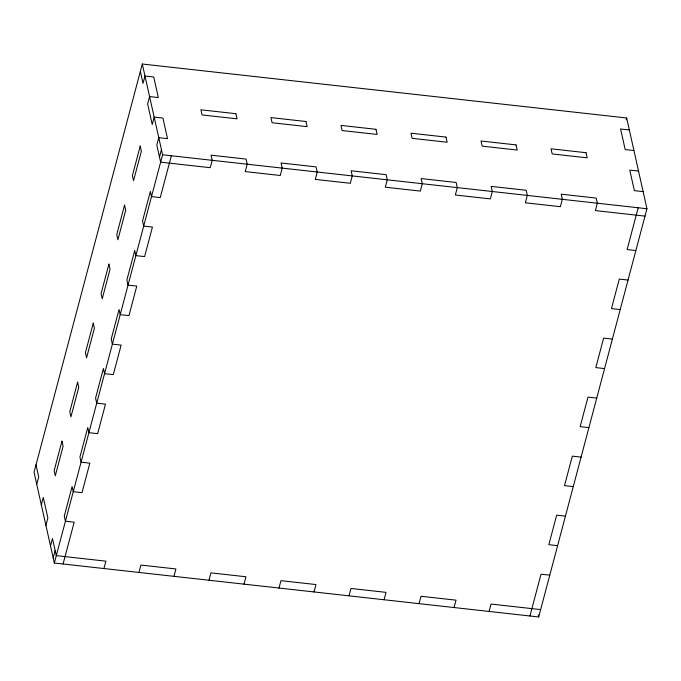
<?xml version="1.0" encoding="UTF-8"?>
<svg xmlns="http://www.w3.org/2000/svg" width="681" height="681" viewBox="0 0 681 681"><rect width="100%" height="100%" fill="white"/><g stroke="black" fill="none" stroke-linecap="round" stroke-linejoin="round"><path stroke-width="1.02" d="M142.303 64.031L34.05 472.256L54.335 563.017L538.697 616.969L646.95 208.744L626.665 117.983L142.303 64.031L162.597 154.791L54.335 563.017M36.731 484.242L38.689 476.87L36.008 464.876M41.32 504.791L43.278 497.419L47.874 517.96L45.916 525.34M50.505 545.89L52.463 538.509L56.293 555.636L105.895 561.161L103.938 568.541M53.186 557.875L55.144 550.495M159.49 157.03L161.448 149.65M63.086 563.987L74.178 522.182L65.427 521.212L64.278 516.07L72.101 486.557L73.25 491.699L82.001 492.669L89.824 463.165L81.073 462.186L79.924 457.053L87.755 427.54L88.905 432.673L97.655 433.652L105.478 404.139L96.728 403.169L95.578 398.027L103.401 368.523L104.551 373.656L113.301 374.635L121.133 345.122L112.382 344.143L111.233 339.01L119.056 309.497L120.205 314.639L128.956 315.609L136.779 286.105L128.028 285.126L126.879 279.993L134.71 250.48L135.859 255.613L144.61 256.592L152.433 227.079L143.682 226.109L142.533 220.967L150.356 191.463L151.505 196.596L160.256 197.575L171.348 155.762M138.95 572.44L140.907 565.06L175.919 568.958L173.97 576.339M208.982 580.238L210.94 572.866L245.952 576.764L243.994 584.136M279.006 588.043L280.964 580.663L315.975 584.562L314.018 591.942M349.038 595.841L350.987 588.461L386.008 592.359L384.05 599.74M419.062 603.638L421.02 596.267L456.032 600.165L454.074 607.537M489.094 611.444L491.044 604.064L540.646 609.589M626.171 119.83L626.665 117.983M529.937 615.99L541.029 574.185L549.78 575.156M638.199 207.765L627.107 249.569L635.867 250.548M629.346 129.969L620.587 128.998L625.184 149.548L633.934 150.518M638.531 171.067L629.772 170.097L634.369 190.646L643.119 191.616M162.597 154.791L646.95 208.744M644.992 216.124L595.39 210.591L597.348 203.219L596.198 198.077L561.187 194.179L562.336 199.32L560.378 206.692L525.366 202.793L527.324 195.413L526.175 190.28L491.154 186.381L492.303 191.514L490.346 198.895L455.334 194.996L457.291 187.615L456.142 182.482L421.13 178.575L422.28 183.717L420.322 191.097L385.31 187.19L387.268 179.818L386.118 174.676L351.107 170.778L352.247 175.919L350.298 183.291L315.277 179.392L317.235 172.012L316.086 166.879L281.074 162.98L282.223 168.113L280.266 175.494L245.254 171.595L247.212 164.215L246.062 159.082L211.05 155.174L212.2 160.316L210.242 167.696L160.639 162.172L156.809 145.044L158.767 137.664L167.517 138.643L162.929 118.094L154.17 117.115L152.221 124.495L147.624 103.946L149.582 96.566L158.332 97.545L153.736 76.996L144.985 76.025L143.027 83.397L140.354 71.411M628.035 280.061L619.284 279.082L611.461 308.595L620.212 309.566M612.389 339.078L603.63 338.099L595.807 367.612L604.558 368.591M596.735 398.096L587.984 397.125L580.152 426.638L588.912 427.608M581.08 457.121L572.329 456.142L564.506 485.655L573.257 486.626M565.434 516.138L556.675 515.168L548.852 544.672L557.603 545.651M538.237 614.909L538.697 616.969M61.954 441.186L54.131 470.69L55.28 475.832L63.103 446.319L61.954 441.186M77.608 382.16L69.785 411.673L70.935 416.806L78.758 387.302L77.608 382.16M93.263 323.143L85.431 352.656L86.581 357.789L94.412 328.276L93.263 323.143M108.909 264.126L101.086 293.63L102.235 298.772L110.058 269.259L108.909 264.126M124.563 205.1L116.74 234.613L117.89 239.746L125.713 210.242L124.563 205.1M140.218 146.083L132.386 175.587L133.536 180.729L141.367 151.216L140.218 146.083M235.915 113.701L200.904 109.803L202.053 114.936L237.065 118.834L235.915 113.701M305.948 121.499L270.936 117.6L272.077 122.742L307.097 126.64L305.948 121.499M375.972 129.305L340.96 125.398L342.109 130.539L377.121 134.438L375.972 129.305M446.004 137.102L410.983 133.204L412.133 138.337L447.153 142.235L446.004 137.102M516.028 144.9L481.016 141.001L482.165 146.143L517.177 150.041L516.028 144.9M586.052 152.706L551.04 148.798L552.189 153.94L587.201 157.839L586.052 152.706"/></g></svg>
